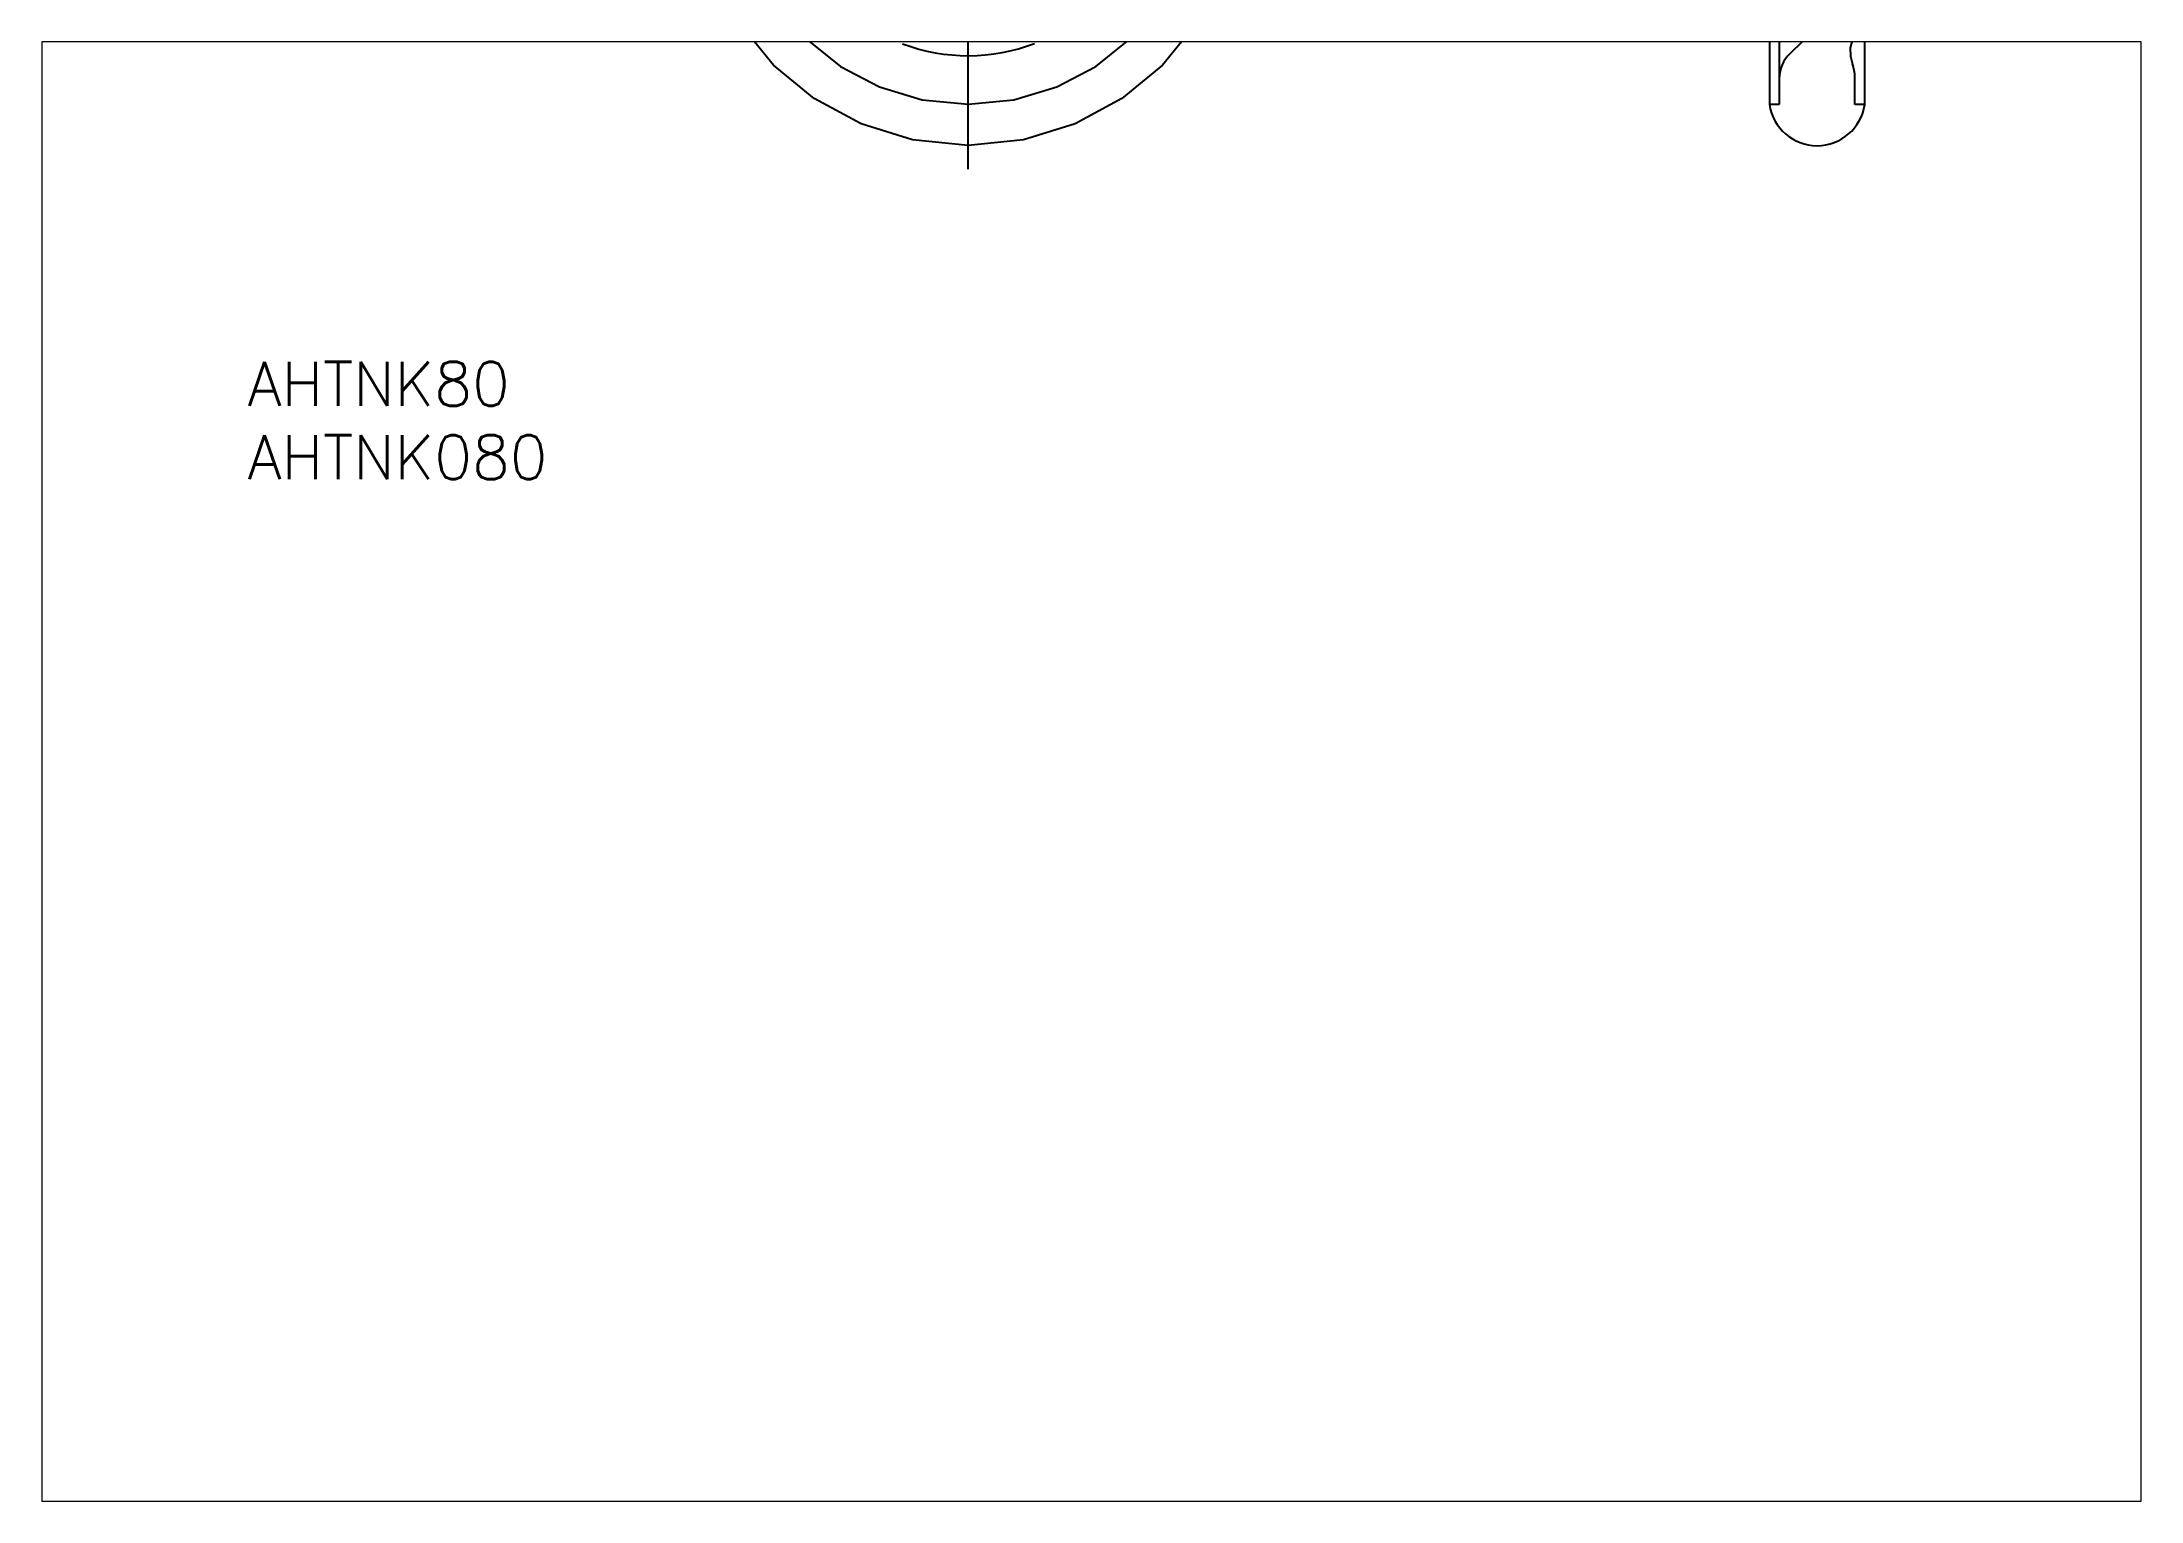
# Paper-space layout 'レイアウト1' of a CAD drawing. Extents: x 1.12 to 10.1, y 0.78 to 7.02.
# The model-space entities are those that its viewports show. They can reach past a viewport. Long polylines and large blocks are cut down to what shows.
import ezdxf

# ---------------------------------------------------------------- set-up
doc = ezdxf.new("R2010")
doc.units = 0
doc.header["$MEASUREMENT"] = 0
doc.linetypes.add('CENTER', pattern=[17.5, 13, -1.5, 1.5, -1.5])
doc.layers.get('0').update_dxf_attribs({"linetype": 'CONTINUOUS'})
doc.layers.add('CENTER', color=1, linetype='CENTER')
doc.styles.get("Standard").update_dxf_attribs({"font": 'txt.shx', "bigfont": '@extfont2.shx'})

msp = doc.modelspace()

# ---------------------------------------------------------------- linework, layer by layer
at = {"color": 7, "linetype": 'Continuous'}
for p, q in [((247.11, 270.04), (247.11, 202.02)), ((248.54, 257.54), (248.54, 205.81)), ((259.71, 212.52), (265.51, 221.04)), ((260.97, 202.02), (260.97, 213.77)), ((254.23, 213.36), (250.1, 209.44)), ((248.54, 205.81), (248.54, 202.02)), ((259.54, 202.02), (259.54, 206.02)), ((248.54, 202.02), (247.11, 202.02)), ((260.97, 202.02), (259.54, 202.02))]:
    msp.add_line(p, q, dxfattribs=at)
msp.add_circle((130.55, 236.04), 40, dxfattribs=at)
for centre, radius, start, end in [((130.55, 236.04), 34, 94.6437, 85.3563), ((130.55, 236.04), 26.93, 249.308, 291.0334), ((263.84, 209.7), 5, 145.74, 201.5925), ((253.54, 205.81), 5, 133.484, 180), ((254.54, 206.02), 5, 360, 21.5925), ((254.04, 203.02), 7, 188.2132, 351.7868)]:
    msp.add_arc(centre, radius, start, end, dxfattribs=at)
at = {"layer": 'CENTER', "color": 1, "linetype": 'CENTER', "ltscale": 0.5}
msp.add_line((130.55, 192.6), (130.55, 279.48), dxfattribs=at)

# ---------------------------------------------------------------- texts
at = {"color": 7, "linetype": 'Continuous'}
for s, p in [('AHTNK80', (25.76, 158.19)), ('AHTNK080', (25.76, 147.52))]:
    msp.add_text(s, height=6.4, dxfattribs=at).set_placement(p)

psp = doc.layouts.new('レイアウト1')

# ---------------------------------------------------------------- viewports
at = {"layer": '0', "color": 7, "linetype": 'Continuous', "view_target_point": (148.5, 105)}
psp.add_viewport(center=(5.6137, 3.9021), size=(8.982, 6.243333), view_center_point=(0, 0), view_height=212.214411, dxfattribs=at)

doc.saveas('drawing.dxf')
